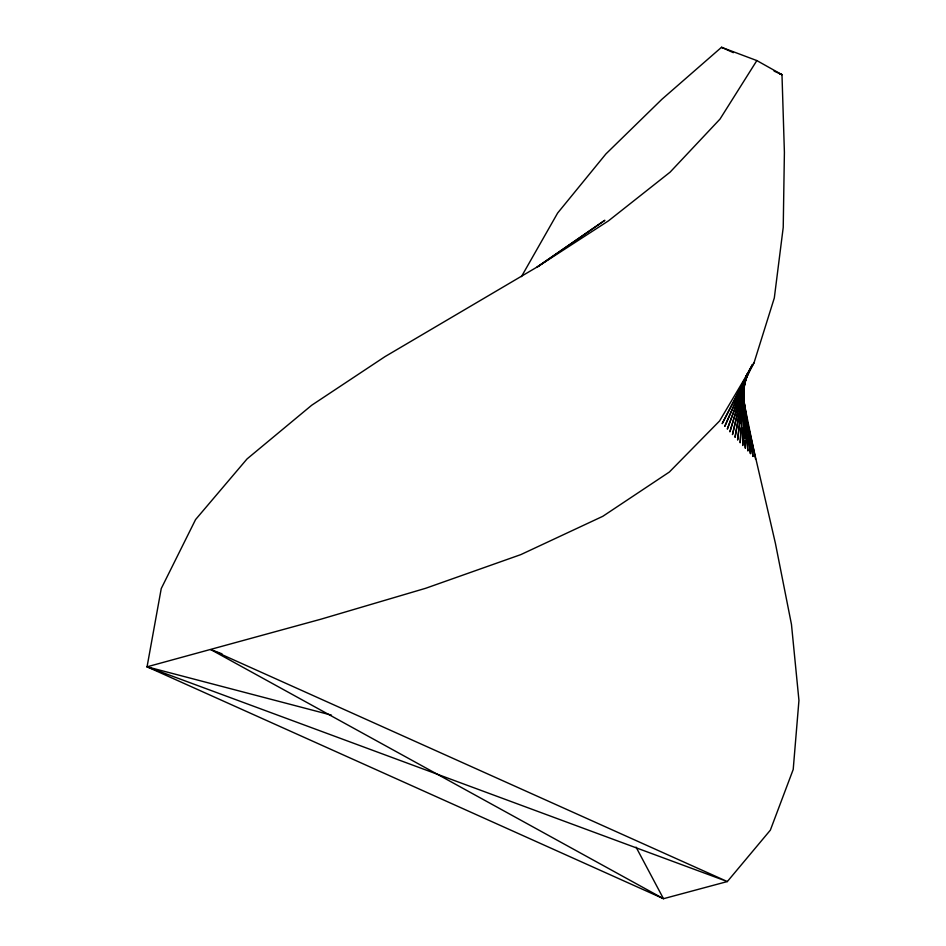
<?xml version="1.0" encoding="UTF-8"?>
<svg xmlns="http://www.w3.org/2000/svg" width="946" height="946" viewBox="0 0 946 946"><rect width="100%" height="100%" fill="white"/><g stroke="black" fill="none" stroke-linecap="round" stroke-linejoin="round"><path stroke-width="1.42" d="M742.811 428.112L742.752 445.531L743.84 388.321M740.99 428.089L740.186 442.799L744.407 383.024M741.226 423.678L741.711 414.845M742.113 407.501L742.433 401.612M740.813 410.824L737.62 440.056L745.223 379.228M741.132 407.903L741.605 403.516M742.09 399.141L742.409 396.208M738.921 414.1L735.042 437.324L746.323 375.456M739.405 411.191L740.612 403.93M741.096 401.033L741.581 398.124M747.967 424.588L775.413 543.359L791.471 624.443L798.944 700.418L793.209 769.465L770.351 830.15L727.344 881.554L663.477 898.7L147.056 666.812L161.246 588.554L195.574 519.567L247.036 458.94L311.695 405.243L384.951 356.654L537.907 266.547L608.479 220.844L670.064 172.184L720.001 119.09L756.847 60.579L781.987 74.687L784.4 152.389L783.229 227.383L774.313 297.955L754.033 362.767L722.188 423.654L740.824 387.091M742.433 390.828L732.476 434.592L747.044 374.581M740.541 395.428L729.898 431.849L748.227 372.145M741.357 392.625L743.402 385.625M745.034 380.02L746.264 375.822M747.352 373.54L727.332 429.117L750.036 368.526M744.585 380.564L724.766 426.386L752.212 364.92M745.755 377.868L747.494 373.824M742.161 384.478L745.483 377.951M746.82 375.337L752.141 364.884M521.435 276.634L557.632 213.051L605.901 153.95L661.916 99.271L721.514 47.3L756.847 60.579M754.033 362.767L719.622 420.911L669.354 472.03L602.791 516.315L520.82 554.616L425.676 588.282L320.86 619.216L147.056 666.812L727.344 881.554L210.923 649.666L663.477 898.7L636.079 847.155M537.907 266.547L604.849 220.288L536.678 267.363M147.056 666.812L331.478 715.141M210.923 649.666L221.991 653.816M779.469 73.741L781.987 74.687L774.1 71.116M733.351 52.657L721.514 47.3L723.312 48.305M743.036 397.651L755.606 459.2M745.815 416.323L746.323 419.196M746.843 422.058L747.364 424.931M747.872 427.793L753.04 456.469L743.083 395.665M744.88 413.118L745.282 416.015M745.874 420.367L746.477 424.719M746.879 427.627L747.47 431.979M747.872 434.876L750.462 453.737L743.012 392.2M744.076 409.878L744.348 412.811M745.034 420.154L745.578 426.031M745.98 430.442L747.896 450.994L743.095 388.357M743.095 400.075L743.367 405.917M744.041 420.521L744.857 438.045M744.987 440.966L745.33 448.262L743.509 387.777"/></g></svg>
